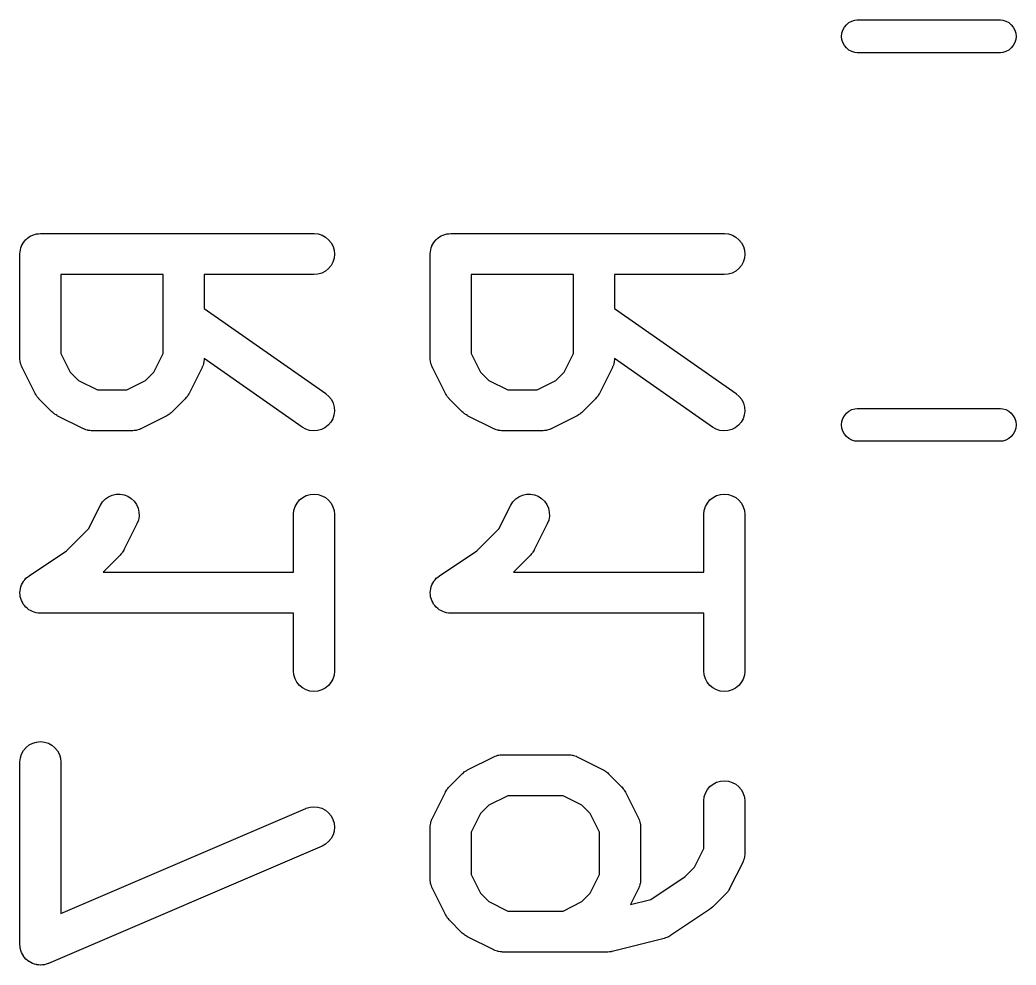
# Model space of a CAD drawing. Extents: x 40 to 70, y -130 to -60.
# Drawn here: x 53.877 to 57.519, y -79.284 to -75.83 of the extents above; entities that cross this region are included whole.
import ezdxf

# ---------------------------------------------------------------- set-up
doc = ezdxf.new("R2010")
doc.units = 0
doc.layers.add('BLACK', color=7, linetype='CONTINUOUS')

msp = doc.modelspace()

# ---------------------------------------------------------------- linework, layer by layer
at = {"layer": 'BLACK', "linetype": 'CONTINUOUS'}
for p, q in [((56.8913, -75.8565), (56.8988, -75.8474)), ((56.8988, -75.8474), (56.9079, -75.8399)), ((56.9079, -75.8399), (56.9183, -75.8343)), ((56.9183, -75.8343), (56.9297, -75.8309)), ((56.9297, -75.8309), (56.9385, -75.83)), ((56.9385, -75.83), (57.4615, -75.83)), ((57.4615, -75.83), (57.4703, -75.8309)), ((57.4703, -75.8309), (57.4816, -75.8343)), ((57.4816, -75.8343), (57.4921, -75.8399)), ((57.4921, -75.8399), (57.5012, -75.8474)), ((57.5012, -75.8474), (57.5087, -75.8565)), ((56.8811, -75.89), (56.8823, -75.8782)), ((56.8823, -75.8782), (56.8857, -75.8669)), ((56.8857, -75.8669), (56.8913, -75.8565)), ((57.5087, -75.8565), (57.5143, -75.8669)), ((57.5143, -75.8669), (57.5177, -75.8782)), ((57.5177, -75.8782), (57.5189, -75.89)), ((56.8823, -75.9018), (56.8811, -75.89)), ((56.8857, -75.9131), (56.8823, -75.9018)), ((56.8913, -75.9235), (56.8857, -75.9131)), ((56.8988, -75.9326), (56.8913, -75.9235)), ((57.5087, -75.9235), (57.5012, -75.9326)), ((57.5143, -75.9131), (57.5087, -75.9235)), ((57.5177, -75.9018), (57.5143, -75.9131)), ((57.5189, -75.89), (57.5177, -75.9018)), ((56.9079, -75.9401), (56.8988, -75.9326)), ((56.9183, -75.9457), (56.9079, -75.9401)), ((56.9297, -75.9491), (56.9183, -75.9457)), ((56.9385, -75.95), (56.9297, -75.9491)), ((57.4615, -75.95), (56.9385, -75.95)), ((57.4703, -75.9491), (57.4615, -75.95)), ((57.4816, -75.9457), (57.4703, -75.9491)), ((57.4921, -75.9401), (57.4816, -75.9457)), ((57.5012, -75.9326), (57.4921, -75.9401)), ((53.9176, -76.6197), (53.9238, -76.6164)), ((53.9238, -76.6164), (53.9241, -76.6163)), ((53.9241, -76.6163), (53.9243, -76.6162)), ((53.9243, -76.6162), (53.9311, -76.6142)), ((53.9311, -76.6142), (53.9378, -76.6121)), ((53.9378, -76.6121), (53.9381, -76.6121)), ((53.9381, -76.6121), (53.9383, -76.612)), ((53.9383, -76.612), (53.9453, -76.6114)), ((53.9453, -76.6114), (53.9524, -76.6107)), ((53.9524, -76.6107), (54.9524, -76.6107)), ((54.9524, -76.6107), (54.9534, -76.6107)), ((54.9534, -76.6107), (54.968, -76.6124)), ((54.968, -76.6124), (54.9819, -76.6168)), ((54.9819, -76.6168), (54.9948, -76.6238)), ((55.4176, -76.6197), (55.4238, -76.6164)), ((55.4238, -76.6164), (55.4241, -76.6163)), ((55.4241, -76.6163), (55.4243, -76.6162)), ((55.4243, -76.6162), (55.4311, -76.6142)), ((55.4311, -76.6142), (55.4378, -76.6121)), ((55.4378, -76.6121), (55.4381, -76.6121)), ((55.4381, -76.6121), (55.4383, -76.612)), ((55.4383, -76.612), (55.4453, -76.6114)), ((55.4453, -76.6114), (55.4524, -76.6107)), ((55.4524, -76.6107), (56.4524, -76.6107)), ((56.4524, -76.6107), (56.4534, -76.6107)), ((56.4534, -76.6107), (56.468, -76.6124)), ((56.468, -76.6124), (56.4819, -76.6168)), ((56.4819, -76.6168), (56.4948, -76.6238)), ((53.8834, -76.6562), (53.8869, -76.65)), ((53.8869, -76.65), (53.8902, -76.6438)), ((53.8902, -76.6438), (53.8904, -76.6436)), ((53.8904, -76.6436), (53.8905, -76.6433)), ((53.8905, -76.6433), (53.895, -76.6379)), ((53.895, -76.6379), (53.8995, -76.6325)), ((53.8995, -76.6325), (53.8997, -76.6323)), ((53.8997, -76.6323), (53.8999, -76.6321)), ((53.8999, -76.6321), (53.9054, -76.6277)), ((53.9054, -76.6277), (53.9109, -76.6232)), ((53.9109, -76.6232), (53.9111, -76.6231)), ((53.9111, -76.6231), (53.9113, -76.623)), ((53.9113, -76.623), (53.9176, -76.6197)), ((54.9948, -76.6238), (55.006, -76.6332)), ((55.006, -76.6332), (55.0151, -76.6446)), ((55.0151, -76.6446), (55.0219, -76.6576)), ((55.3834, -76.6562), (55.3869, -76.65)), ((55.3869, -76.65), (55.3902, -76.6438)), ((55.3902, -76.6438), (55.3904, -76.6436)), ((55.3904, -76.6436), (55.3905, -76.6433)), ((55.3905, -76.6433), (55.395, -76.6379)), ((55.395, -76.6379), (55.3995, -76.6325)), ((55.3995, -76.6325), (55.3997, -76.6323)), ((55.3997, -76.6323), (55.3999, -76.6321)), ((55.3999, -76.6321), (55.4054, -76.6277)), ((55.4054, -76.6277), (55.4109, -76.6232)), ((55.4109, -76.6232), (55.4111, -76.6231)), ((55.4111, -76.6231), (55.4113, -76.623)), ((55.4113, -76.623), (55.4176, -76.6197)), ((56.4948, -76.6238), (56.506, -76.6332)), ((56.506, -76.6332), (56.5151, -76.6446)), ((56.5151, -76.6446), (56.5219, -76.6576)), ((53.8774, -76.6847), (53.8782, -76.6776)), ((53.8774, -76.6852), (53.8774, -76.6847)), ((53.8774, -76.6857), (53.8774, -76.6852)), ((53.8774, -76.6852), (53.8774, -76.6852)), ((53.8774, -76.6852), (53.8774, -76.6852)), ((53.8774, -77.0667), (53.8774, -76.6857)), ((53.8782, -76.6776), (53.8789, -76.6706)), ((53.8789, -76.6706), (53.879, -76.6704)), ((53.879, -76.6701), (53.8811, -76.6634)), ((53.879, -76.6704), (53.879, -76.6701)), ((53.8811, -76.6634), (53.8832, -76.6566)), ((53.8832, -76.6566), (53.8834, -76.6564)), ((53.8834, -76.6564), (53.8834, -76.6562)), ((55.0219, -76.6576), (55.0261, -76.6717)), ((55.0274, -76.6862), (55.0258, -76.7008)), ((55.0261, -76.6717), (55.0274, -76.6862)), ((55.3774, -76.6847), (55.3782, -76.6776)), ((55.3774, -76.6852), (55.3774, -76.6847)), ((55.3774, -76.6857), (55.3774, -76.6852)), ((55.3774, -76.6852), (55.3774, -76.6852)), ((55.3774, -76.6852), (55.3774, -76.6852)), ((55.3774, -77.0667), (55.3774, -76.6857)), ((55.3782, -76.6776), (55.3789, -76.6706)), ((55.3789, -76.6706), (55.379, -76.6704)), ((55.379, -76.6701), (55.3811, -76.6634)), ((55.379, -76.6704), (55.379, -76.6701)), ((55.3811, -76.6634), (55.3832, -76.6566)), ((55.3832, -76.6566), (55.3834, -76.6564)), ((55.3834, -76.6564), (55.3834, -76.6562)), ((56.5219, -76.6576), (56.5261, -76.6717)), ((56.5274, -76.6862), (56.5258, -76.7008)), ((56.5261, -76.6717), (56.5274, -76.6862)), ((55.0215, -76.7148), (55.0146, -76.7277)), ((55.0258, -76.7008), (55.0215, -76.7148)), ((56.5215, -76.7148), (56.5146, -76.7277)), ((56.5258, -76.7008), (56.5215, -76.7148)), ((54.0274, -76.7607), (54.0274, -77.049)), ((54.4012, -76.7607), (54.0274, -76.7607)), ((54.4012, -77.049), (54.4012, -76.7607)), ((54.9524, -76.7607), (54.5512, -76.7607)), ((54.5512, -76.7607), (54.5512, -76.8848)), ((54.9669, -76.7593), (54.9524, -76.7607)), ((54.981, -76.7551), (54.9669, -76.7593)), ((54.9939, -76.7482), (54.981, -76.7551)), ((55.0052, -76.7389), (54.9939, -76.7482)), ((55.0146, -76.7277), (55.0052, -76.7389)), ((55.5274, -76.7607), (55.5274, -77.049)), ((55.9012, -76.7607), (55.5274, -76.7607)), ((55.9012, -77.049), (55.9012, -76.7607)), ((56.4524, -76.7607), (56.0512, -76.7607)), ((56.0512, -76.7607), (56.0512, -76.8848)), ((56.4669, -76.7593), (56.4524, -76.7607)), ((56.481, -76.7551), (56.4669, -76.7593)), ((56.4939, -76.7482), (56.481, -76.7551)), ((56.5052, -76.7389), (56.4939, -76.7482)), ((56.5146, -76.7277), (56.5052, -76.7389)), ((54.5512, -76.8848), (54.9954, -77.1957)), ((56.0512, -76.8848), (56.4954, -77.1957)), ((54.0274, -77.049), (54.0616, -77.1175)), ((54.3669, -77.1175), (54.4012, -77.049)), ((55.5274, -77.049), (55.5616, -77.1175)), ((55.8669, -77.1175), (55.9012, -77.049)), ((53.8776, -77.0689), (53.8774, -77.0667)), ((53.8775, -77.0711), (53.8776, -77.0689)), ((53.8783, -77.0761), (53.8775, -77.0711)), ((53.8788, -77.0812), (53.8783, -77.0761)), ((53.8794, -77.0834), (53.8788, -77.0812)), ((53.8798, -77.0855), (53.8794, -77.0834)), ((53.8816, -77.0903), (53.8798, -77.0855)), ((53.883, -77.0952), (53.8816, -77.0903)), ((54.5485, -77.0865), (54.5467, -77.0913)), ((54.5489, -77.0844), (54.5485, -77.0865)), ((54.5496, -77.0823), (54.5489, -77.0844)), ((54.5501, -77.0772), (54.5496, -77.0823)), ((54.551, -77.0721), (54.5501, -77.0772)), ((54.5512, -77.0678), (54.5509, -77.0699)), ((54.5509, -77.0699), (54.551, -77.0721)), ((54.9094, -77.3186), (54.5512, -77.0678)), ((55.3776, -77.0689), (55.3774, -77.0667)), ((55.3775, -77.0711), (55.3776, -77.0689)), ((55.3783, -77.0761), (55.3775, -77.0711)), ((55.3788, -77.0812), (55.3783, -77.0761)), ((55.3794, -77.0834), (55.3788, -77.0812)), ((55.3798, -77.0855), (55.3794, -77.0834)), ((55.3816, -77.0903), (55.3798, -77.0855)), ((55.383, -77.0952), (55.3816, -77.0903)), ((56.0485, -77.0865), (56.0467, -77.0913)), ((56.0489, -77.0844), (56.0485, -77.0865)), ((56.0496, -77.0823), (56.0489, -77.0844)), ((56.0501, -77.0772), (56.0496, -77.0823)), ((56.051, -77.0721), (56.0501, -77.0772)), ((56.0512, -77.0678), (56.0509, -77.0699)), ((56.0509, -77.0699), (56.051, -77.0721)), ((56.4094, -77.3186), (56.0512, -77.0678)), ((53.8841, -77.0972), (53.883, -77.0952)), ((53.8848, -77.0993), (53.8841, -77.0972)), ((53.8853, -77.1002), (53.8848, -77.0993)), ((53.9329, -77.1954), (53.8853, -77.1002)), ((54.0616, -77.1175), (54.092, -77.1479)), ((54.3365, -77.1479), (54.3669, -77.1175)), ((54.5433, -77.1002), (54.4957, -77.1954)), ((54.5441, -77.0981), (54.5433, -77.1002)), ((54.5451, -77.0962), (54.5441, -77.0981)), ((54.5467, -77.0913), (54.5451, -77.0962)), ((55.3841, -77.0972), (55.383, -77.0952)), ((55.3848, -77.0993), (55.3841, -77.0972)), ((55.3853, -77.1002), (55.3848, -77.0993)), ((55.4329, -77.1954), (55.3853, -77.1002)), ((55.5616, -77.1175), (55.592, -77.1479)), ((55.8365, -77.1479), (55.8669, -77.1175)), ((56.0433, -77.1002), (55.9957, -77.1954)), ((56.0441, -77.0981), (56.0433, -77.1002)), ((56.0451, -77.0962), (56.0441, -77.0981)), ((56.0467, -77.0913), (56.0451, -77.0962)), ((54.092, -77.1479), (54.1606, -77.1821)), ((54.268, -77.1821), (54.3365, -77.1479)), ((55.592, -77.1479), (55.6606, -77.1821)), ((55.768, -77.1821), (55.8365, -77.1479)), ((53.9352, -77.199), (53.9329, -77.1954)), ((53.9371, -77.2028), (53.9352, -77.199)), ((54.1606, -77.1821), (54.268, -77.1821)), ((54.4952, -77.1964), (54.4929, -77.1999)), ((54.4957, -77.1954), (54.4952, -77.1964)), ((54.9954, -77.1957), (54.9962, -77.1963)), ((54.9962, -77.1963), (55.0072, -77.206)), ((55.4352, -77.199), (55.4329, -77.1954)), ((55.4371, -77.2028), (55.4352, -77.199)), ((55.6606, -77.1821), (55.768, -77.1821)), ((55.9952, -77.1964), (55.9929, -77.1999)), ((55.9957, -77.1954), (55.9952, -77.1964)), ((56.4954, -77.1957), (56.4962, -77.1963)), ((56.4962, -77.1963), (56.5072, -77.206)), ((53.939, -77.2052), (53.9371, -77.2028)), ((53.9407, -77.2078), (53.939, -77.2052)), ((53.9436, -77.2109), (53.9407, -77.2078)), ((53.9462, -77.2142), (53.9436, -77.2109)), ((53.947, -77.2149), (53.9462, -77.2142)), ((53.9946, -77.2626), (53.947, -77.2149)), ((54.4816, -77.2149), (54.434, -77.2626)), ((54.4843, -77.2117), (54.4816, -77.2149)), ((54.4872, -77.2087), (54.4843, -77.2117)), ((54.4889, -77.206), (54.4872, -77.2087)), ((54.4909, -77.2036), (54.4889, -77.206)), ((54.4929, -77.1999), (54.4909, -77.2036)), ((55.0072, -77.206), (55.0161, -77.2176)), ((55.0161, -77.2176), (55.0226, -77.2307)), ((55.0226, -77.2307), (55.0264, -77.2449)), ((55.439, -77.2052), (55.4371, -77.2028)), ((55.4407, -77.2078), (55.439, -77.2052)), ((55.4436, -77.2109), (55.4407, -77.2078)), ((55.4462, -77.2142), (55.4436, -77.2109)), ((55.447, -77.2149), (55.4462, -77.2142)), ((55.4946, -77.2626), (55.447, -77.2149)), ((55.9816, -77.2149), (55.934, -77.2626)), ((55.9843, -77.2117), (55.9816, -77.2149)), ((55.9872, -77.2087), (55.9843, -77.2117)), ((55.9889, -77.206), (55.9872, -77.2087)), ((55.9909, -77.2036), (55.9889, -77.206)), ((55.9929, -77.1999), (55.9909, -77.2036)), ((56.5072, -77.206), (56.5161, -77.2176)), ((56.5161, -77.2176), (56.5226, -77.2307)), ((56.5226, -77.2307), (56.5264, -77.2449)), ((53.9978, -77.2652), (53.9946, -77.2626)), ((54.0009, -77.2682), (53.9978, -77.2652)), ((54.0035, -77.2699), (54.0009, -77.2682)), ((54.0059, -77.2718), (54.0035, -77.2699)), ((54.0096, -77.2738), (54.0059, -77.2718)), ((54.4218, -77.2724), (54.4181, -77.2744)), ((54.4242, -77.2705), (54.4218, -77.2724)), ((54.4269, -77.2688), (54.4242, -77.2705)), ((54.4299, -77.2659), (54.4269, -77.2688)), ((54.4332, -77.2633), (54.4299, -77.2659)), ((54.434, -77.2626), (54.4332, -77.2633)), ((55.0273, -77.2595), (55.0255, -77.274)), ((55.0264, -77.2449), (55.0273, -77.2595)), ((55.4978, -77.2652), (55.4946, -77.2626)), ((55.5009, -77.2682), (55.4978, -77.2652)), ((55.5035, -77.2699), (55.5009, -77.2682)), ((55.5059, -77.2718), (55.5035, -77.2699)), ((55.5096, -77.2738), (55.5059, -77.2718)), ((55.9218, -77.2724), (55.9181, -77.2744)), ((55.9242, -77.2705), (55.9218, -77.2724)), ((55.9269, -77.2688), (55.9242, -77.2705)), ((55.9299, -77.2659), (55.9269, -77.2688)), ((55.9332, -77.2633), (55.9299, -77.2659)), ((55.934, -77.2626), (55.9332, -77.2633)), ((56.5273, -77.2595), (56.5255, -77.274)), ((56.5264, -77.2449), (56.5273, -77.2595)), ((56.8913, -77.2765), (56.8988, -77.2674)), ((56.8988, -77.2674), (56.9079, -77.2599)), ((56.9079, -77.2599), (56.9183, -77.2543)), ((56.9183, -77.2543), (56.9297, -77.2509)), ((56.9297, -77.2509), (56.9385, -77.25)), ((56.9385, -77.25), (57.4615, -77.25)), ((57.4615, -77.25), (57.4703, -77.2509)), ((57.4703, -77.2509), (57.4816, -77.2543)), ((57.4816, -77.2543), (57.4921, -77.2599)), ((57.4921, -77.2599), (57.5012, -77.2674)), ((57.5012, -77.2674), (57.5087, -77.2765)), ((54.0131, -77.2761), (54.0096, -77.2738)), ((54.0141, -77.2766), (54.0131, -77.2761)), ((54.1093, -77.3242), (54.0141, -77.2766)), ((54.4145, -77.2766), (54.3193, -77.3242)), ((54.4181, -77.2744), (54.4145, -77.2766)), ((55.0135, -77.3006), (55.0039, -77.3116)), ((55.0208, -77.2879), (55.0135, -77.3006)), ((55.0255, -77.274), (55.0208, -77.2879)), ((55.5131, -77.2761), (55.5096, -77.2738)), ((55.5141, -77.2766), (55.5131, -77.2761)), ((55.6093, -77.3242), (55.5141, -77.2766)), ((55.9145, -77.2766), (55.8193, -77.3242)), ((55.9181, -77.2744), (55.9145, -77.2766)), ((56.5135, -77.3006), (56.5039, -77.3116)), ((56.5208, -77.2879), (56.5135, -77.3006)), ((56.5255, -77.274), (56.5208, -77.2879)), ((56.8811, -77.31), (56.8823, -77.2982)), ((56.8823, -77.2982), (56.8857, -77.2869)), ((56.8857, -77.2869), (56.8913, -77.2765)), ((57.5087, -77.2765), (57.5143, -77.2869)), ((57.5143, -77.2869), (57.5177, -77.2982)), ((57.5177, -77.2982), (57.5189, -77.31)), ((54.1114, -77.325), (54.1093, -77.3242)), ((54.1133, -77.3261), (54.1114, -77.325)), ((54.1182, -77.3276), (54.1133, -77.3261)), ((54.123, -77.3295), (54.1182, -77.3276)), ((54.1252, -77.3298), (54.123, -77.3295)), ((54.1273, -77.3305), (54.1252, -77.3298)), ((54.1324, -77.3311), (54.1273, -77.3305)), ((54.1374, -77.3319), (54.1324, -77.3311)), ((54.1396, -77.3319), (54.1374, -77.3319)), ((54.1418, -77.3321), (54.1396, -77.3319)), ((54.1429, -77.3321), (54.1418, -77.3321)), ((54.2857, -77.3321), (54.1429, -77.3321)), ((54.2879, -77.3319), (54.2857, -77.3321)), ((54.2901, -77.332), (54.2879, -77.3319)), ((54.2952, -77.3312), (54.2901, -77.332)), ((54.3003, -77.3307), (54.2952, -77.3312)), ((54.3024, -77.3301), (54.3003, -77.3307)), ((54.3046, -77.3297), (54.3024, -77.3301)), ((54.3094, -77.328), (54.3046, -77.3297)), ((54.3143, -77.3265), (54.3094, -77.328)), ((54.3162, -77.3254), (54.3143, -77.3265)), ((54.3183, -77.3247), (54.3162, -77.3254)), ((54.3193, -77.3242), (54.3183, -77.3247)), ((54.9221, -77.3258), (54.9094, -77.3186)), ((54.936, -77.3303), (54.9221, -77.3258)), ((54.9506, -77.3321), (54.936, -77.3303)), ((54.9652, -77.331), (54.9506, -77.3321)), ((54.9793, -77.3272), (54.9652, -77.331)), ((54.9924, -77.3206), (54.9793, -77.3272)), ((55.0039, -77.3116), (54.9924, -77.3206)), ((55.6114, -77.325), (55.6093, -77.3242)), ((55.6133, -77.3261), (55.6114, -77.325)), ((55.6182, -77.3276), (55.6133, -77.3261)), ((55.623, -77.3295), (55.6182, -77.3276)), ((55.6252, -77.3298), (55.623, -77.3295)), ((55.6273, -77.3305), (55.6252, -77.3298)), ((55.6324, -77.3311), (55.6273, -77.3305)), ((55.6374, -77.3319), (55.6324, -77.3311)), ((55.6396, -77.3319), (55.6374, -77.3319)), ((55.6418, -77.3321), (55.6396, -77.3319)), ((55.6429, -77.3321), (55.6418, -77.3321)), ((55.7857, -77.3321), (55.6429, -77.3321)), ((55.7879, -77.3319), (55.7857, -77.3321)), ((55.7901, -77.332), (55.7879, -77.3319)), ((55.7952, -77.3312), (55.7901, -77.332)), ((55.8003, -77.3307), (55.7952, -77.3312)), ((55.8024, -77.3301), (55.8003, -77.3307)), ((55.8046, -77.3297), (55.8024, -77.3301)), ((55.8094, -77.328), (55.8046, -77.3297)), ((55.8143, -77.3265), (55.8094, -77.328)), ((55.8162, -77.3254), (55.8143, -77.3265)), ((55.8183, -77.3247), (55.8162, -77.3254)), ((55.8193, -77.3242), (55.8183, -77.3247)), ((56.4221, -77.3258), (56.4094, -77.3186)), ((56.436, -77.3303), (56.4221, -77.3258)), ((56.4506, -77.3321), (56.436, -77.3303)), ((56.4652, -77.331), (56.4506, -77.3321)), ((56.4793, -77.3272), (56.4652, -77.331)), ((56.4924, -77.3206), (56.4793, -77.3272)), ((56.5039, -77.3116), (56.4924, -77.3206)), ((56.8823, -77.3218), (56.8811, -77.31)), ((56.8857, -77.3331), (56.8823, -77.3218)), ((56.8913, -77.3435), (56.8857, -77.3331)), ((56.8988, -77.3526), (56.8913, -77.3435)), ((57.5087, -77.3435), (57.5012, -77.3526)), ((57.5143, -77.3331), (57.5087, -77.3435)), ((57.5177, -77.3218), (57.5143, -77.3331)), ((57.5189, -77.31), (57.5177, -77.3218)), ((56.9079, -77.3601), (56.8988, -77.3526)), ((56.9183, -77.3657), (56.9079, -77.3601)), ((56.9297, -77.3691), (56.9183, -77.3657)), ((56.9385, -77.37), (56.9297, -77.3691)), ((57.4615, -77.37), (56.9385, -77.37)), ((57.4703, -77.3691), (57.4615, -77.37)), ((57.4816, -77.3657), (57.4703, -77.3691)), ((57.4921, -77.3601), (57.4816, -77.3657)), ((57.5012, -77.3526), (57.4921, -77.3601)), ((54.2151, -77.5667), (54.2294, -77.5636)), ((54.2294, -77.5636), (54.2441, -77.5633)), ((54.2441, -77.5633), (54.2585, -77.5659)), ((54.9383, -77.5644), (54.9529, -77.5631)), ((54.9529, -77.5631), (54.9675, -77.5646)), ((55.7151, -77.5667), (55.7294, -77.5636)), ((55.7294, -77.5636), (55.7441, -77.5633)), ((55.7441, -77.5633), (55.7585, -77.5659)), ((56.4383, -77.5644), (56.4529, -77.5631)), ((56.4529, -77.5631), (56.4675, -77.5646)), ((54.1715, -77.6036), (54.1795, -77.5913)), ((54.1795, -77.5913), (54.1897, -77.5808)), ((54.1897, -77.5808), (54.2017, -77.5725)), ((54.2017, -77.5725), (54.2151, -77.5667)), ((54.2585, -77.5659), (54.2721, -77.5712)), ((54.2721, -77.5712), (54.2844, -77.5791)), ((54.2844, -77.5791), (54.295, -77.5893)), ((54.295, -77.5893), (54.3034, -77.6012)), ((54.8834, -77.6085), (54.8905, -77.5957)), ((54.8905, -77.5957), (54.8999, -77.5845)), ((54.8999, -77.5845), (54.9113, -77.5753)), ((54.9113, -77.5753), (54.9243, -77.5686)), ((54.9243, -77.5686), (54.9383, -77.5644)), ((54.9675, -77.5646), (54.9814, -77.569)), ((54.9814, -77.569), (54.9943, -77.5759)), ((54.9943, -77.5759), (55.0056, -77.5852)), ((55.0056, -77.5852), (55.0148, -77.5966)), ((55.0148, -77.5966), (55.0217, -77.6095)), ((55.6715, -77.6036), (55.6795, -77.5913)), ((55.6795, -77.5913), (55.6897, -77.5808)), ((55.6897, -77.5808), (55.7017, -77.5725)), ((55.7017, -77.5725), (55.7151, -77.5667)), ((55.7585, -77.5659), (55.7721, -77.5712)), ((55.7721, -77.5712), (55.7844, -77.5791)), ((55.7844, -77.5791), (55.795, -77.5893)), ((55.795, -77.5893), (55.8034, -77.6012)), ((56.3834, -77.6085), (56.3905, -77.5957)), ((56.3905, -77.5957), (56.3999, -77.5845)), ((56.3999, -77.5845), (56.4113, -77.5753)), ((56.4113, -77.5753), (56.4243, -77.5686)), ((56.4243, -77.5686), (56.4383, -77.5644)), ((56.4675, -77.5646), (56.4814, -77.569)), ((56.4814, -77.569), (56.4943, -77.5759)), ((56.4943, -77.5759), (56.5056, -77.5852)), ((56.5056, -77.5852), (56.5148, -77.5966)), ((56.5148, -77.5966), (56.5217, -77.6095)), ((54.1288, -77.6889), (54.171, -77.6046)), ((54.171, -77.6046), (54.1715, -77.6036)), ((54.3034, -77.6012), (54.3093, -77.6146)), ((54.3093, -77.6146), (54.3125, -77.6289)), ((54.3125, -77.6289), (54.3129, -77.6435)), ((54.8774, -77.637), (54.879, -77.6225)), ((54.879, -77.6225), (54.8834, -77.6085)), ((55.0217, -77.6095), (55.026, -77.6235)), ((55.026, -77.6235), (55.0274, -77.6381)), ((55.6288, -77.6889), (55.671, -77.6046)), ((55.671, -77.6046), (55.6715, -77.6036)), ((55.8034, -77.6012), (55.8093, -77.6146)), ((55.8093, -77.6146), (55.8125, -77.6289)), ((55.8125, -77.6289), (55.8129, -77.6435)), ((56.3774, -77.637), (56.379, -77.6225)), ((56.379, -77.6225), (56.3834, -77.6085)), ((56.5217, -77.6095), (56.526, -77.6235)), ((56.526, -77.6235), (56.5274, -77.6381)), ((54.3052, -77.6716), (54.2576, -77.7669)), ((54.3104, -77.658), (54.3052, -77.6716)), ((54.3129, -77.6435), (54.3104, -77.658)), ((54.8774, -77.6381), (54.8774, -77.637)), ((54.8774, -77.8488), (54.8774, -77.6381)), ((55.0274, -77.6381), (55.0274, -78.2095)), ((55.8052, -77.6716), (55.7576, -77.7669)), ((55.8104, -77.658), (55.8052, -77.6716)), ((55.8129, -77.6435), (55.8104, -77.658)), ((56.3774, -77.6381), (56.3774, -77.637)), ((56.3774, -77.8488), (56.3774, -77.6381)), ((56.5274, -77.6381), (56.5274, -78.2095)), ((54.0475, -77.7703), (54.1288, -77.6889)), ((55.5475, -77.7703), (55.6288, -77.6889)), ((53.9108, -77.8614), (54.0475, -77.7703)), ((54.2491, -77.7801), (54.2462, -77.7831)), ((54.2508, -77.7775), (54.2491, -77.7801)), ((54.2528, -77.7751), (54.2508, -77.7775)), ((54.2548, -77.7713), (54.2528, -77.7751)), ((54.2571, -77.7678), (54.2548, -77.7713)), ((54.2576, -77.7669), (54.2571, -77.7678)), ((55.4108, -77.8614), (55.5475, -77.7703)), ((55.7491, -77.7801), (55.7462, -77.7831)), ((55.7508, -77.7775), (55.7491, -77.7801)), ((55.7528, -77.7751), (55.7508, -77.7775)), ((55.7548, -77.7713), (55.7528, -77.7751)), ((55.7571, -77.7678), (55.7548, -77.7713)), ((55.7576, -77.7669), (55.7571, -77.7678)), ((54.2435, -77.7864), (54.1811, -77.8488)), ((54.2462, -77.7831), (54.2435, -77.7864)), ((55.7435, -77.7864), (55.6811, -77.8488)), ((55.7462, -77.7831), (55.7435, -77.7864)), ((54.1811, -77.8488), (54.8774, -77.8488)), ((55.6811, -77.8488), (56.3774, -77.8488)), ((53.8832, -77.8947), (53.8868, -77.8881)), ((53.8868, -77.8881), (53.8901, -77.882)), ((53.8901, -77.882), (53.8902, -77.8819)), ((53.8902, -77.8819), (53.8948, -77.8763)), ((53.8902, -77.8819), (53.8902, -77.8819)), ((53.8948, -77.8763), (53.8994, -77.8707)), ((53.8994, -77.8707), (53.8995, -77.8706)), ((53.8995, -77.8706), (53.905, -77.8661)), ((53.8995, -77.8706), (53.8995, -77.8706)), ((53.905, -77.8661), (53.9108, -77.8614)), ((55.3832, -77.8947), (55.3868, -77.8881)), ((55.3868, -77.8881), (55.3901, -77.882)), ((55.3901, -77.882), (55.3902, -77.8819)), ((55.3902, -77.8819), (55.3948, -77.8763)), ((55.3902, -77.8819), (55.3902, -77.8819)), ((55.3948, -77.8763), (55.3994, -77.8707)), ((55.3994, -77.8707), (55.3995, -77.8706)), ((55.3995, -77.8706), (55.405, -77.8661)), ((55.3995, -77.8706), (55.3995, -77.8706)), ((55.405, -77.8661), (55.4108, -77.8614)), ((53.8774, -77.9233), (53.8781, -77.9162)), ((53.8774, -77.9234), (53.8774, -77.9233)), ((53.8774, -77.9233), (53.8774, -77.9233)), ((53.8781, -77.9307), (53.8774, -77.9234)), ((53.8781, -77.9162), (53.8789, -77.9088)), ((53.8789, -77.9087), (53.8811, -77.9017)), ((53.8789, -77.9088), (53.8789, -77.9087)), ((53.8789, -77.9088), (53.8789, -77.9088)), ((53.8811, -77.9017), (53.8832, -77.8949)), ((53.8832, -77.8948), (53.8832, -77.8947)), ((53.8832, -77.8949), (53.8832, -77.8948)), ((55.3774, -77.9233), (55.3781, -77.9162)), ((55.3774, -77.9234), (55.3774, -77.9233)), ((55.3774, -77.9233), (55.3774, -77.9233)), ((55.3781, -77.9307), (55.3774, -77.9234)), ((55.3781, -77.9162), (55.3789, -77.9088)), ((55.3789, -77.9087), (55.3811, -77.9017)), ((55.3789, -77.9088), (55.3789, -77.9087)), ((55.3789, -77.9088), (55.3789, -77.9088)), ((55.3811, -77.9017), (55.3832, -77.8949)), ((55.3832, -77.8948), (55.3832, -77.8947)), ((55.3832, -77.8949), (55.3832, -77.8948)), ((53.8787, -77.9379), (53.8781, -77.9307)), ((53.8787, -77.938), (53.8787, -77.9379)), ((53.8787, -77.9379), (53.8787, -77.9379)), ((53.8808, -77.945), (53.8787, -77.938)), ((53.8828, -77.9519), (53.8808, -77.945)), ((53.8829, -77.952), (53.8828, -77.9519)), ((53.8863, -77.9586), (53.8829, -77.952)), ((53.8829, -77.952), (53.8829, -77.952)), ((53.8896, -77.9649), (53.8863, -77.9586)), ((55.3787, -77.9379), (55.3781, -77.9307)), ((55.3787, -77.938), (55.3787, -77.9379)), ((55.3787, -77.9379), (55.3787, -77.9379)), ((55.3808, -77.945), (55.3787, -77.938)), ((55.3828, -77.9519), (55.3808, -77.945)), ((55.3829, -77.952), (55.3828, -77.9519)), ((55.3863, -77.9586), (55.3829, -77.952)), ((55.3829, -77.952), (55.3829, -77.952)), ((55.3896, -77.9649), (55.3863, -77.9586)), ((53.8897, -77.9649), (53.8896, -77.9649)), ((53.8897, -77.965), (53.8897, -77.9649)), ((53.8943, -77.9707), (53.8897, -77.965)), ((53.8988, -77.9763), (53.8943, -77.9707)), ((53.8989, -77.9764), (53.8988, -77.9763)), ((53.8988, -77.9763), (53.8988, -77.9763)), ((53.9045, -77.981), (53.8989, -77.9764)), ((53.91, -77.9857), (53.9045, -77.981)), ((53.9101, -77.9857), (53.91, -77.9857)), ((53.9101, -77.9858), (53.9101, -77.9857)), ((53.9162, -77.9891), (53.9101, -77.9858)), ((53.9228, -77.9927), (53.9162, -77.9891)), ((53.9229, -77.9928), (53.9228, -77.9927)), ((53.9296, -77.9949), (53.9229, -77.9928)), ((53.9229, -77.9928), (53.9229, -77.9928)), ((53.9368, -77.9972), (53.9296, -77.9949)), ((53.9369, -77.9972), (53.9368, -77.9972)), ((53.9368, -77.9972), (53.9368, -77.9972)), ((53.9442, -77.998), (53.9369, -77.9972)), ((53.9513, -77.9988), (53.9442, -77.998)), ((53.9514, -77.9988), (53.9513, -77.9988)), ((53.9515, -77.9988), (53.9514, -77.9988)), ((53.9514, -77.9988), (53.9514, -77.9988)), ((53.9524, -77.9988), (53.9515, -77.9988)), ((54.8774, -77.9988), (53.9524, -77.9988)), ((54.8774, -78.2095), (54.8774, -77.9988)), ((55.3897, -77.9649), (55.3896, -77.9649)), ((55.3897, -77.965), (55.3897, -77.9649)), ((55.3943, -77.9707), (55.3897, -77.965)), ((55.3988, -77.9763), (55.3943, -77.9707)), ((55.3989, -77.9764), (55.3988, -77.9763)), ((55.3988, -77.9763), (55.3988, -77.9763)), ((55.4045, -77.981), (55.3989, -77.9764)), ((55.41, -77.9857), (55.4045, -77.981)), ((55.4101, -77.9857), (55.41, -77.9857)), ((55.4101, -77.9858), (55.4101, -77.9857)), ((55.4162, -77.9891), (55.4101, -77.9858)), ((55.4228, -77.9927), (55.4162, -77.9891)), ((55.4229, -77.9928), (55.4228, -77.9927)), ((55.4296, -77.9949), (55.4229, -77.9928)), ((55.4229, -77.9928), (55.4229, -77.9928)), ((55.4368, -77.9972), (55.4296, -77.9949)), ((55.4369, -77.9972), (55.4368, -77.9972)), ((55.4368, -77.9972), (55.4368, -77.9972)), ((55.4442, -77.998), (55.4369, -77.9972)), ((55.4513, -77.9988), (55.4442, -77.998)), ((55.4514, -77.9988), (55.4513, -77.9988)), ((55.4515, -77.9988), (55.4514, -77.9988)), ((55.4514, -77.9988), (55.4514, -77.9988)), ((55.4524, -77.9988), (55.4515, -77.9988)), ((56.3774, -77.9988), (55.4524, -77.9988)), ((56.3774, -78.2095), (56.3774, -77.9988)), ((54.8788, -78.2241), (54.8774, -78.2095)), ((55.0274, -78.2106), (55.0257, -78.2251)), ((55.0274, -78.2095), (55.0274, -78.2106)), ((56.3788, -78.2241), (56.3774, -78.2095)), ((56.5274, -78.2106), (56.5257, -78.2251)), ((56.5274, -78.2095), (56.5274, -78.2106)), ((54.883, -78.2381), (54.8788, -78.2241)), ((54.8899, -78.251), (54.883, -78.2381)), ((54.8992, -78.2624), (54.8899, -78.251)), ((55.0143, -78.2519), (55.0049, -78.2631)), ((55.0213, -78.2391), (55.0143, -78.2519)), ((55.0257, -78.2251), (55.0213, -78.2391)), ((56.383, -78.2381), (56.3788, -78.2241)), ((56.3899, -78.251), (56.383, -78.2381)), ((56.3992, -78.2624), (56.3899, -78.251)), ((56.5143, -78.2519), (56.5049, -78.2631)), ((56.5213, -78.2391), (56.5143, -78.2519)), ((56.5257, -78.2251), (56.5213, -78.2391)), ((54.9104, -78.2717), (54.8992, -78.2624)), ((54.9233, -78.2787), (54.9104, -78.2717)), ((54.9373, -78.283), (54.9233, -78.2787)), ((54.9519, -78.2845), (54.9373, -78.283)), ((54.9664, -78.2832), (54.9519, -78.2845)), ((54.9805, -78.2791), (54.9664, -78.2832)), ((54.9934, -78.2723), (54.9805, -78.2791)), ((55.0049, -78.2631), (54.9934, -78.2723)), ((56.4104, -78.2717), (56.3992, -78.2624)), ((56.4233, -78.2787), (56.4104, -78.2717)), ((56.4373, -78.283), (56.4233, -78.2787)), ((56.4519, -78.2845), (56.4373, -78.283)), ((56.4664, -78.2832), (56.4519, -78.2845)), ((56.4805, -78.2791), (56.4664, -78.2832)), ((56.4934, -78.2723), (56.4805, -78.2791)), ((56.5049, -78.2631), (56.4934, -78.2723)), ((53.9113, -78.4801), (53.9243, -78.4733)), ((53.9243, -78.4733), (53.9383, -78.4692)), ((53.9383, -78.4692), (53.9529, -78.4679)), ((53.9529, -78.4679), (53.9675, -78.4694)), ((53.9675, -78.4694), (53.9814, -78.4737)), ((53.9814, -78.4737), (53.9943, -78.4807)), ((53.8834, -78.5133), (53.8905, -78.5005)), ((53.8905, -78.5005), (53.8999, -78.4893)), ((53.8999, -78.4893), (53.9113, -78.4801)), ((53.9943, -78.4807), (54.0056, -78.49)), ((54.0056, -78.49), (54.0148, -78.5014)), ((54.0148, -78.5014), (54.0217, -78.5143)), ((53.8774, -78.5418), (53.879, -78.5273)), ((53.8774, -78.5429), (53.8774, -78.5418)), ((53.8774, -79.2095), (53.8774, -78.5429)), ((53.879, -78.5273), (53.8834, -78.5133)), ((54.0217, -78.5143), (54.026, -78.5283)), ((54.026, -78.5283), (54.0274, -78.5429)), ((54.0274, -78.5429), (54.0274, -79.0958)), ((55.5141, -78.571), (55.6093, -78.5234)), ((55.6093, -78.5234), (55.6103, -78.5229)), ((55.6103, -78.5229), (55.6123, -78.5222)), ((55.6123, -78.5222), (55.6143, -78.5211)), ((55.6143, -78.5211), (55.6192, -78.5197)), ((55.6192, -78.5197), (55.624, -78.5179)), ((55.624, -78.5179), (55.6262, -78.5175)), ((55.6262, -78.5175), (55.6283, -78.5169)), ((55.6283, -78.5169), (55.6334, -78.5164)), ((55.6334, -78.5164), (55.6385, -78.5156)), ((55.6385, -78.5156), (55.6407, -78.5157)), ((55.6407, -78.5157), (55.6429, -78.5155)), ((55.6429, -78.5155), (55.881, -78.5155)), ((55.881, -78.5155), (55.882, -78.5155)), ((55.882, -78.5155), (55.8842, -78.5157)), ((55.8842, -78.5157), (55.8864, -78.5157)), ((55.8864, -78.5157), (55.8915, -78.5165)), ((55.8915, -78.5165), (55.8965, -78.5171)), ((55.8965, -78.5171), (55.8986, -78.5178)), ((55.8986, -78.5178), (55.9008, -78.5182)), ((55.9008, -78.5182), (55.9056, -78.52)), ((55.9056, -78.52), (55.9105, -78.5215)), ((55.9105, -78.5215), (55.9124, -78.5226)), ((55.9124, -78.5226), (55.9145, -78.5234)), ((55.9145, -78.5234), (56.0097, -78.571)), ((55.4953, -78.5843), (55.4986, -78.5817)), ((55.4986, -78.5817), (55.5017, -78.5788)), ((55.5017, -78.5788), (55.5043, -78.5771)), ((55.5043, -78.5771), (55.5068, -78.5752)), ((55.5068, -78.5752), (55.5105, -78.5733)), ((55.5105, -78.5733), (55.5141, -78.571)), ((56.0097, -78.571), (56.0107, -78.5715)), ((56.0107, -78.5715), (56.0142, -78.5738)), ((56.0142, -78.5738), (56.0179, -78.5758)), ((56.0179, -78.5758), (56.0203, -78.5778)), ((56.0203, -78.5778), (56.0229, -78.5795)), ((56.0229, -78.5795), (56.026, -78.5824)), ((56.026, -78.5824), (56.0292, -78.5851)), ((55.447, -78.6327), (55.4946, -78.5851)), ((55.4946, -78.5851), (55.4953, -78.5843)), ((56.0292, -78.5851), (56.0768, -78.6327)), ((56.4113, -78.623), (56.4243, -78.6162)), ((56.4243, -78.6162), (56.4383, -78.612)), ((56.4383, -78.612), (56.4529, -78.6107)), ((56.4529, -78.6107), (56.4675, -78.6122)), ((56.4675, -78.6122), (56.4814, -78.6166)), ((56.4814, -78.6166), (56.4943, -78.6235)), ((55.3853, -78.7474), (55.4329, -78.6522)), ((55.4329, -78.6522), (55.4334, -78.6512)), ((55.4334, -78.6512), (55.4357, -78.6477)), ((55.4357, -78.6477), (55.4377, -78.644)), ((55.4377, -78.644), (55.4397, -78.6416)), ((55.4397, -78.6416), (55.4414, -78.639)), ((55.4414, -78.639), (55.4443, -78.6359)), ((55.4443, -78.6359), (55.447, -78.6327)), ((56.0768, -78.6327), (56.0776, -78.6334)), ((56.0776, -78.6334), (56.0802, -78.6367)), ((56.0802, -78.6367), (56.0831, -78.6398)), ((56.0831, -78.6398), (56.0848, -78.6424)), ((56.0848, -78.6424), (56.0867, -78.6449)), ((56.0867, -78.6449), (56.0886, -78.6486)), ((56.0886, -78.6486), (56.0909, -78.6522)), ((56.0909, -78.6522), (56.1385, -78.7474)), ((56.379, -78.6701), (56.3834, -78.6562)), ((56.3834, -78.6562), (56.3905, -78.6433)), ((56.3905, -78.6433), (56.3999, -78.6321)), ((56.3999, -78.6321), (56.4113, -78.623)), ((56.4943, -78.6235), (56.5056, -78.6329)), ((56.5056, -78.6329), (56.5148, -78.6442)), ((56.5148, -78.6442), (56.5217, -78.6571)), ((55.6606, -78.6655), (55.592, -78.6997)), ((55.8632, -78.6655), (55.6606, -78.6655)), ((55.9318, -78.6997), (55.8632, -78.6655)), ((56.3774, -78.6847), (56.379, -78.6701)), ((56.3774, -78.6857), (56.3774, -78.6847)), ((56.3774, -78.8585), (56.3774, -78.6857)), ((56.5217, -78.6571), (56.526, -78.6711)), ((56.526, -78.6711), (56.5274, -78.6857)), ((56.5274, -78.6857), (56.5274, -78.8762)), ((54.0274, -79.0958), (54.9228, -78.712)), ((54.9228, -78.712), (54.9238, -78.7116)), ((54.9238, -78.7116), (54.9378, -78.7074)), ((54.9378, -78.7074), (54.9524, -78.706)), ((54.9524, -78.706), (54.9669, -78.7074)), ((54.9669, -78.7074), (54.981, -78.7116)), ((54.981, -78.7116), (54.9939, -78.7185)), ((54.9939, -78.7185), (55.0052, -78.7277)), ((55.0052, -78.7277), (55.0146, -78.739)), ((55.592, -78.6997), (55.5616, -78.7301)), ((55.9622, -78.7301), (55.9318, -78.6997)), ((55.0146, -78.739), (55.0215, -78.7519)), ((55.0215, -78.7519), (55.0258, -78.7659)), ((55.3784, -78.7704), (55.379, -78.7654)), ((55.379, -78.7654), (55.3797, -78.7633)), ((55.3797, -78.7633), (55.3801, -78.7611)), ((55.3801, -78.7611), (55.3819, -78.7563)), ((55.3819, -78.7563), (55.3834, -78.7514)), ((55.3834, -78.7514), (55.3845, -78.7495)), ((55.3845, -78.7495), (55.3853, -78.7474)), ((55.5616, -78.7301), (55.5274, -78.7987)), ((55.9964, -78.7987), (55.9622, -78.7301)), ((56.1385, -78.7474), (56.139, -78.7484)), ((56.139, -78.7484), (56.1397, -78.7504)), ((56.1397, -78.7504), (56.1408, -78.7524)), ((56.1408, -78.7524), (56.1423, -78.7573)), ((56.1423, -78.7573), (56.144, -78.7621)), ((56.144, -78.7621), (56.1444, -78.7643)), ((56.1444, -78.7643), (56.145, -78.7664)), ((55.0261, -78.795), (55.0219, -78.809)), ((55.0258, -78.7659), (55.0274, -78.7804)), ((55.0274, -78.7804), (55.0261, -78.795)), ((55.3774, -78.7799), (55.3776, -78.7777)), ((55.3774, -78.781), (55.3774, -78.7799)), ((55.3774, -78.9714), (55.3774, -78.781)), ((55.3776, -78.7755), (55.3784, -78.7704)), ((55.3776, -78.7777), (55.3776, -78.7755)), ((55.5274, -78.7987), (55.5274, -78.9537)), ((55.9964, -78.9537), (55.9964, -78.7987)), ((56.145, -78.7664), (56.1455, -78.7715)), ((56.1455, -78.7715), (56.1463, -78.7766)), ((56.1463, -78.7766), (56.1462, -78.7788)), ((56.1462, -78.7788), (56.1464, -78.781)), ((56.1464, -78.781), (56.1464, -78.9714)), ((55.006, -78.8334), (54.9948, -78.8428)), ((55.0151, -78.822), (55.006, -78.8334)), ((55.0219, -78.809), (55.0151, -78.822)), ((54.9819, -78.8499), (53.9819, -79.2785)), ((54.9948, -78.8428), (54.9819, -78.8499)), ((56.3431, -78.927), (56.3774, -78.8585)), ((56.5195, -78.9097), (56.4718, -79.005)), ((56.5203, -78.9077), (56.5195, -78.9097)), ((56.5213, -78.9057), (56.5203, -78.9077)), ((56.5229, -78.9009), (56.5213, -78.9057)), ((56.5247, -78.8961), (56.5229, -78.9009)), ((56.5251, -78.8939), (56.5247, -78.8961)), ((56.5257, -78.8918), (56.5251, -78.8939)), ((56.5263, -78.8867), (56.5257, -78.8918)), ((56.5272, -78.8816), (56.5263, -78.8867)), ((56.5274, -78.8772), (56.5271, -78.8794)), ((56.5271, -78.8794), (56.5272, -78.8816)), ((56.5274, -78.8762), (56.5274, -78.8772)), ((56.3094, -78.9608), (56.3431, -78.927)), ((55.3776, -78.9736), (55.3774, -78.9714)), ((55.3775, -78.9758), (55.3776, -78.9736)), ((55.3783, -78.9809), (55.3775, -78.9758)), ((55.3788, -78.986), (55.3783, -78.9809)), ((55.5274, -78.9537), (55.5616, -79.0222)), ((55.9622, -79.0222), (55.9964, -78.9537)), ((56.1454, -78.9819), (56.1448, -78.987)), ((56.1462, -78.9769), (56.1454, -78.9819)), ((56.1464, -78.9725), (56.1462, -78.9747)), ((56.1462, -78.9747), (56.1462, -78.9769)), ((56.1464, -78.9714), (56.1464, -78.9725)), ((56.1835, -79.0447), (56.3094, -78.9608)), ((55.3794, -78.9881), (55.3788, -78.986)), ((55.3798, -78.9903), (55.3794, -78.9881)), ((55.3816, -78.9951), (55.3798, -78.9903)), ((55.383, -79), (55.3816, -78.9951)), ((55.3841, -79.002), (55.383, -79)), ((55.3848, -79.004), (55.3841, -79.002)), ((55.3853, -79.005), (55.3848, -79.004)), ((55.4329, -79.1002), (55.3853, -79.005)), ((56.1385, -79.005), (56.1094, -79.0632)), ((56.1393, -79.0029), (56.1385, -79.005)), ((56.1404, -79.001), (56.1393, -79.0029)), ((56.1419, -78.9961), (56.1404, -79.001)), ((56.1437, -78.9913), (56.1419, -78.9961)), ((56.1441, -78.9891), (56.1437, -78.9913)), ((56.1448, -78.987), (56.1441, -78.9891)), ((56.4634, -79.0182), (56.4605, -79.0212)), ((56.4651, -79.0156), (56.4634, -79.0182)), ((56.4671, -79.0131), (56.4651, -79.0156)), ((56.4691, -79.0094), (56.4671, -79.0131)), ((56.4714, -79.0059), (56.4691, -79.0094)), ((56.4718, -79.005), (56.4714, -79.0059)), ((55.5616, -79.0222), (55.592, -79.0526)), ((55.592, -79.0526), (55.6606, -79.0869)), ((55.8632, -79.0869), (55.9318, -79.0526)), ((55.9318, -79.0526), (55.9622, -79.0222)), ((56.1094, -79.0632), (56.1835, -79.0447)), ((56.4578, -79.0245), (56.4102, -79.0721)), ((56.4605, -79.0212), (56.4578, -79.0245)), ((55.6606, -79.0869), (55.8632, -79.0869)), ((56.3987, -79.0815), (56.2559, -79.1767)), ((56.4041, -79.0771), (56.3987, -79.0815)), ((56.4094, -79.0728), (56.4041, -79.0771)), ((56.4101, -79.0722), (56.4094, -79.0728)), ((56.4102, -79.0721), (56.4101, -79.0722)), ((56.4101, -79.0722), (56.4101, -79.0722)), ((56.4101, -79.0722), (56.4101, -79.0722)), ((55.4352, -79.1038), (55.4329, -79.1002)), ((55.4371, -79.1075), (55.4352, -79.1038)), ((55.439, -79.11), (55.4371, -79.1075)), ((55.4407, -79.1126), (55.439, -79.11)), ((55.4436, -79.1157), (55.4407, -79.1126)), ((55.4462, -79.119), (55.4436, -79.1157)), ((55.447, -79.1197), (55.4462, -79.119)), ((55.4946, -79.1673), (55.447, -79.1197)), ((55.4978, -79.17), (55.4946, -79.1673)), ((55.5009, -79.1729), (55.4978, -79.17)), ((55.5035, -79.1746), (55.5009, -79.1729)), ((55.5059, -79.1766), (55.5035, -79.1746)), ((55.5096, -79.1786), (55.5059, -79.1766)), ((55.5131, -79.1809), (55.5096, -79.1786)), ((55.5141, -79.1814), (55.5131, -79.1809)), ((55.6093, -79.229), (55.5141, -79.1814)), ((56.2325, -79.187), (56.042, -79.2347)), ((56.2372, -79.1854), (56.2325, -79.187)), ((56.242, -79.184), (56.2372, -79.1854)), ((56.2441, -79.1829), (56.242, -79.184)), ((56.2463, -79.1821), (56.2441, -79.1829)), ((56.2506, -79.1796), (56.2463, -79.1821)), ((56.255, -79.1773), (56.2506, -79.1796)), ((56.2559, -79.1767), (56.255, -79.1773)), ((53.8774, -79.2098), (53.8774, -79.2095)), ((53.8774, -79.21), (53.8774, -79.2098)), ((53.8781, -79.2171), (53.8774, -79.21)), ((53.8788, -79.2241), (53.8781, -79.2171)), ((53.8789, -79.2243), (53.8788, -79.2241)), ((53.8789, -79.2246), (53.8789, -79.2243)), ((53.881, -79.2312), (53.8789, -79.2246)), ((53.883, -79.2381), (53.881, -79.2312)), ((53.8832, -79.2383), (53.883, -79.2381)), ((53.8832, -79.2386), (53.8832, -79.2383)), ((53.8866, -79.2448), (53.8832, -79.2386)), ((55.6114, -79.2298), (55.6093, -79.229)), ((55.6133, -79.2308), (55.6114, -79.2298)), ((55.6182, -79.2324), (55.6133, -79.2308)), ((55.623, -79.2342), (55.6182, -79.2324)), ((55.6252, -79.2346), (55.623, -79.2342)), ((55.6273, -79.2353), (55.6252, -79.2346)), ((55.6324, -79.2358), (55.6273, -79.2353)), ((55.6374, -79.2367), (55.6324, -79.2358)), ((55.6396, -79.2367), (55.6374, -79.2367)), ((55.6418, -79.2369), (55.6396, -79.2367)), ((55.6429, -79.2369), (55.6418, -79.2369)), ((56.0238, -79.2369), (55.6429, -79.2369)), ((56.0251, -79.2368), (56.0238, -79.2369)), ((56.0265, -79.2369), (56.0251, -79.2368)), ((56.0324, -79.2361), (56.0265, -79.2369)), ((56.0384, -79.2355), (56.0324, -79.2361)), ((56.0397, -79.2351), (56.0384, -79.2355)), ((56.041, -79.2349), (56.0397, -79.2351)), ((56.042, -79.2347), (56.041, -79.2349)), ((53.8899, -79.251), (53.8866, -79.2448)), ((53.8901, -79.2512), (53.8899, -79.251)), ((53.8902, -79.2515), (53.8901, -79.2512)), ((53.8947, -79.2569), (53.8902, -79.2515)), ((53.8992, -79.2624), (53.8947, -79.2569)), ((53.8994, -79.2625), (53.8992, -79.2624)), ((53.8995, -79.2627), (53.8994, -79.2625)), ((53.905, -79.2672), (53.8995, -79.2627)), ((53.9104, -79.2717), (53.905, -79.2672)), ((53.9107, -79.2718), (53.9104, -79.2717)), ((53.9109, -79.272), (53.9107, -79.2718)), ((53.917, -79.2753), (53.9109, -79.272)), ((53.9233, -79.2787), (53.917, -79.2753)), ((53.9236, -79.2787), (53.9233, -79.2787)), ((53.9238, -79.2789), (53.9236, -79.2787)), ((53.9306, -79.2809), (53.9238, -79.2789)), ((53.9373, -79.283), (53.9306, -79.2809)), ((53.9376, -79.283), (53.9373, -79.283)), ((53.9378, -79.2831), (53.9376, -79.283)), ((53.9449, -79.2838), (53.9378, -79.2831)), ((53.9519, -79.2845), (53.9449, -79.2838)), ((53.9521, -79.2845), (53.9519, -79.2845)), ((53.9524, -79.2845), (53.9521, -79.2845)), ((53.9594, -79.2838), (53.9524, -79.2845)), ((53.9664, -79.2832), (53.9594, -79.2838)), ((53.9667, -79.2831), (53.9664, -79.2832)), ((53.9669, -79.2831), (53.9667, -79.2831)), ((53.9737, -79.2811), (53.9669, -79.2831)), ((53.9805, -79.2791), (53.9737, -79.2811)), ((53.9807, -79.2789), (53.9805, -79.2791)), ((53.981, -79.2789), (53.9807, -79.2789)), ((53.9819, -79.2785), (53.981, -79.2789))]:
    msp.add_line(p, q, dxfattribs=at)

doc.saveas('drawing.dxf')
